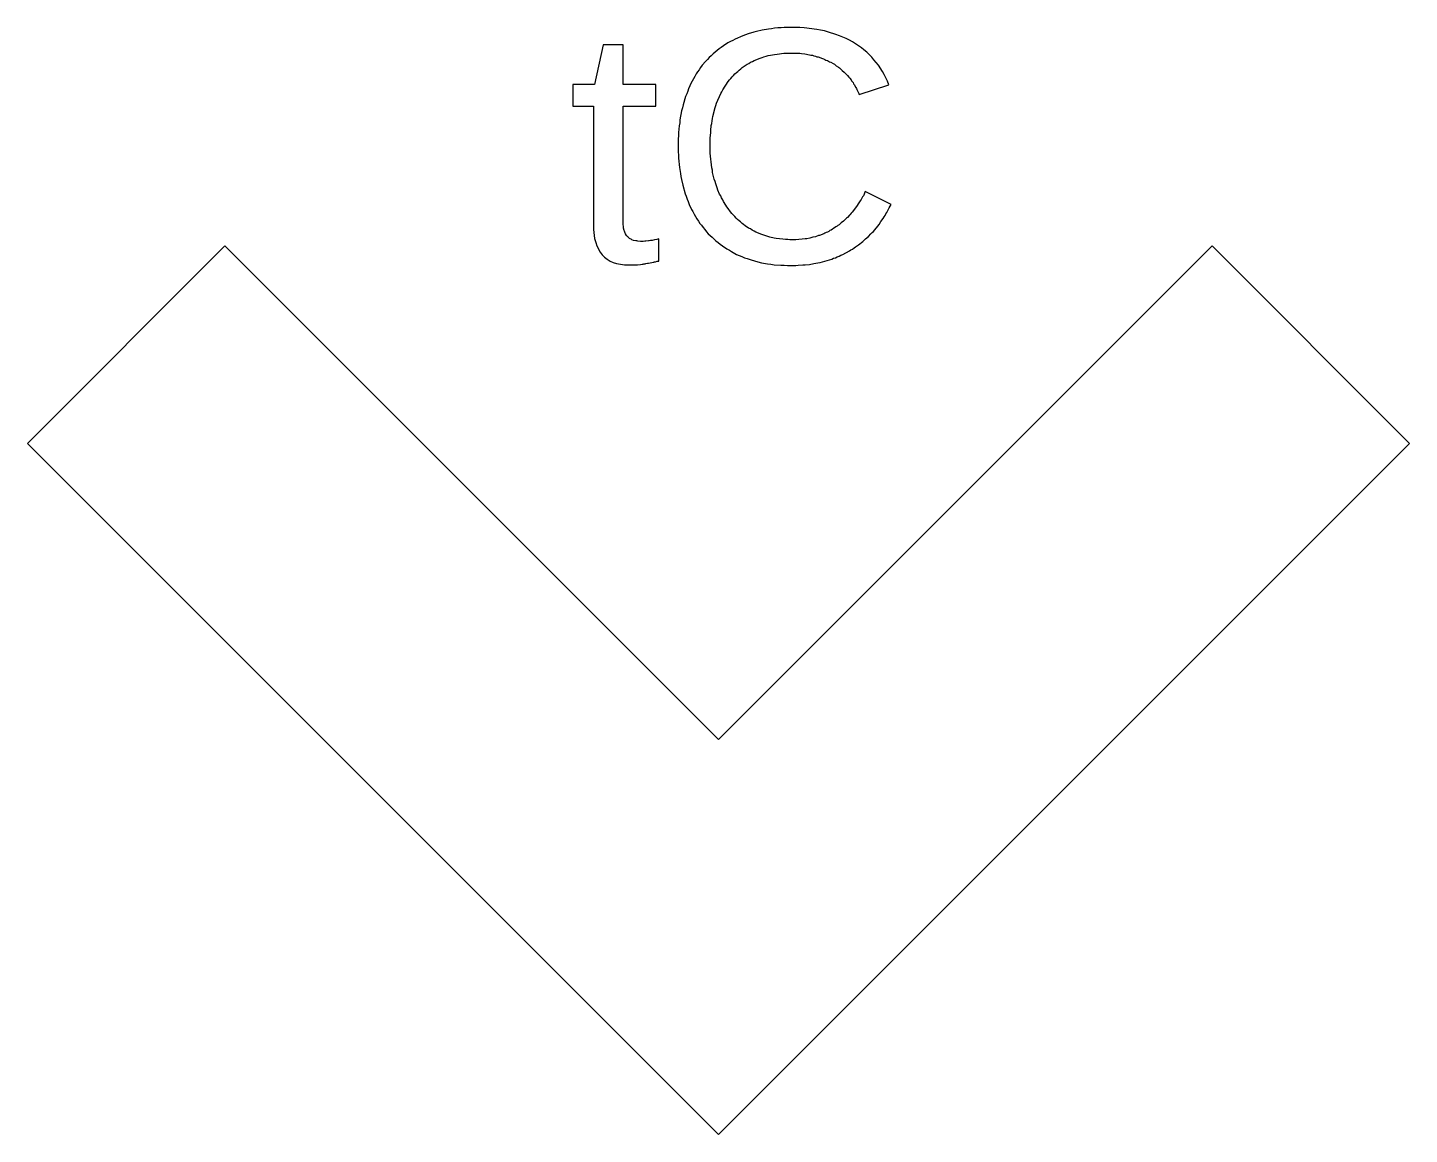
# Model space of a CAD drawing. Extents: x -62500 to 62500, y -62500 to 62500.
# Drawn here: x -247.3 to 247.7, y 45971.8 to 46368.2 of the extents above; entities that cross this region are included whole.
import ezdxf

# ---------------------------------------------------------------- set-up
doc = ezdxf.new("R2010")
doc.units = 0
doc.layers.add('1', color=60, linetype='CONTINUOUS')

msp = doc.modelspace()

# ---------------------------------------------------------------- linework, layer by layer
at = {"layer": '1'}
for points in [[(-14.2, 46323.7), (-14.1, 46322.5), (-14.1, 46321.4), (-13.8, 46318.1), (-13.4, 46315.9), (-13.3, 46314.9), (-13, 46313.8), (-12.6, 46311.8), (-11.7, 46308.7), (-11.4, 46307.8), (-11, 46306.8), (-10.7, 46305.9), (-10.3, 46304.9), (-9.5, 46303.1), (-9, 46302.3), (-8.5, 46301.4), (-8, 46300.6), (-7.6, 46299.7), (-7, 46298.9), (-6.5, 46298.1), (-5.9, 46297.4), (-5.3, 46296.6), (-4.7, 46295.9), (-4.1, 46295.1), (-3.5, 46294.4), (-2.8, 46293.7), (-2.1, 46293.1), (-1.4, 46292.4), (-0.7, 46291.8), (0.1, 46291.2), (0.8, 46290.6), (1.6, 46290), (3.2, 46289), (4.1, 46288.5), (4.9, 46288), (6.7, 46287), (8.5, 46286.2), (9.5, 46285.8), (10.5, 46285.5), (11.5, 46285.1), (13.5, 46284.5), (15.6, 46284), (17.8, 46283.6), (19, 46283.5), (20.1, 46283.3), (22.5, 46283.1), (23.7, 46283.1), (24.9, 46283), (27.9, 46283), (28.7, 46283.1), (30.4, 46283.2), (31.2, 46283.2), (32.8, 46283.4), (34.3, 46283.7), (35.1, 46283.8), (35.8, 46283.9), (36.6, 46284.1), (40.8, 46285.3), (41.4, 46285.6), (42.1, 46285.8), (42.7, 46286.1), (43.4, 46286.4), (44, 46286.7), (44.7, 46287), (47.1, 46288.2), (47.6, 46288.6), (48.2, 46288.9), (48.8, 46289.3), (49.3, 46289.7), (50.4, 46290.4), (51.9, 46291.6), (52.4, 46292.1), (52.9, 46292.5), (53.9, 46293.4), (54.8, 46294.3), (55.2, 46294.8), (55.7, 46295.2), (57.7, 46297.7), (58.4, 46298.8), (59.2, 46299.8), (59.5, 46300.4), (59.9, 46300.9), (60.2, 46301.5), (60.5, 46302), (61.1, 46303.2), (61.4, 46303.7), (62, 46304.9), (52.8, 46309.5), (52.1, 46308), (51.8, 46307.6), (51.6, 46307.1), (51.3, 46306.7), (51, 46306.2), (50.5, 46305.4), (49.6, 46304.1), (48.1, 46302.1), (47.7, 46301.7), (47.4, 46301.3), (47.1, 46301), (46.4, 46300.2), (46, 46299.9), (45, 46298.9), (44.2, 46298.3), (43.4, 46297.6), (43, 46297.3), (42.7, 46297.1), (42.2, 46296.8), (41.4, 46296.2), (41, 46296), (40.6, 46295.7), (40.1, 46295.5), (39.7, 46295.2), (39.2, 46295), (38.8, 46294.8), (38.3, 46294.6), (37.9, 46294.4), (36.4, 46293.8), (36, 46293.7), (35, 46293.3), (34, 46293.1), (32.9, 46292.8), (31.8, 46292.6), (31.3, 46292.5), (30.2, 46292.4), (29, 46292.3), (27.9, 46292.2), (25.8, 46292.2), (25, 46292.3), (24.2, 46292.3), (23.3, 46292.4), (20.9, 46292.7), (20.2, 46292.8), (18.6, 46293.2), (17.9, 46293.4), (17.1, 46293.6), (16.4, 46293.9), (15.7, 46294.1), (13.6, 46295), (13, 46295.3), (12.3, 46295.7), (11.7, 46296.1), (11, 46296.4), (9.8, 46297.2), (9.2, 46297.7), (8.7, 46298.1), (8.1, 46298.6), (7.6, 46299), (7, 46299.5), (6.5, 46300), (6, 46300.6), (5, 46301.6), (4.5, 46302.2), (3.7, 46303.4), (3.2, 46304), (2.8, 46304.6), (2, 46305.9), (1.7, 46306.5), (1.3, 46307.2), (1, 46307.9), (0.6, 46308.6), (0, 46310), (-0.3, 46310.8), (-0.5, 46311.5), (-0.8, 46312.3), (-1, 46313.1), (-1.3, 46313.9), (-1.9, 46316.3), (-2, 46317.1), (-2.2, 46318), (-2.8, 46323.2), (-2.8, 46328.7), (-2.6, 46330.5), (-2.6, 46331.4), (-2.4, 46333.1), (-2.2, 46333.9), (-2.1, 46334.8), (-1.9, 46335.6), (-1.8, 46336.4), (-1, 46339.6), (-0.7, 46340.3), (-0.5, 46341.1), (1, 46344.6), (1.4, 46345.2), (1.7, 46345.9), (3.7, 46348.9), (4.2, 46349.5), (4.6, 46350), (5.1, 46350.6), (5.6, 46351.1), (6, 46351.6), (6.6, 46352.1), (7.1, 46352.5), (7.6, 46353), (8.2, 46353.4), (8.7, 46353.9), (10.5, 46355.1), (11.1, 46355.4), (11.7, 46355.8), (12.4, 46356.1), (13, 46356.4), (15.1, 46357.3), (15.8, 46357.5), (16.5, 46357.8), (17.3, 46358), (18, 46358.2), (18.8, 46358.3), (19.6, 46358.5), (20.3, 46358.6), (21.2, 46358.7), (23.6, 46359), (24.5, 46359), (25.3, 46359.1), (27.5, 46359.1), (28.1, 46359), (29.3, 46359), (29.9, 46358.9), (31.1, 46358.8), (31.7, 46358.7), (32.2, 46358.6), (32.8, 46358.5), (33.3, 46358.4), (33.9, 46358.3), (34.4, 46358.1), (34.9, 46358), (35.4, 46357.8), (35.9, 46357.7), (37.4, 46357.2), (37.8, 46357), (38.3, 46356.8), (38.7, 46356.6), (39.2, 46356.4), (40, 46356), (40.5, 46355.8), (41.3, 46355.3), (41.7, 46355.1), (42.1, 46354.8), (42.4, 46354.5), (43.2, 46354), (43.5, 46353.8), (43.9, 46353.5), (44.5, 46352.9), (45.2, 46352.3), (46.4, 46351.1), (46.9, 46350.5), (47.2, 46350.1), (47.7, 46349.5), (47.9, 46349.1), (48.2, 46348.8), (48.4, 46348.5), (48.6, 46348.1), (48.8, 46347.8), (49.4, 46346.7), (49.6, 46346.4), (49.8, 46346), (50.3, 46344.9), (50.5, 46344.6), (50.6, 46344.2), (61.2, 46347.7), (60.7, 46349), (59.5, 46351.4), (58.9, 46352.5), (57.5, 46354.7), (55.9, 46356.7), (55.1, 46357.6), (53.3, 46359.4), (52.3, 46360.2), (51.4, 46361), (50.3, 46361.7), (49.3, 46362.4), (48.2, 46363.1), (47.1, 46363.7), (45.9, 46364.3), (43.5, 46365.3), (42.2, 46365.8), (39.6, 46366.6), (38.2, 46367), (36.8, 46367.3), (35.4, 46367.5), (30.9, 46368.1), (29.3, 46368.2), (23.7, 46368.2), (22.6, 46368.1), (21.4, 46368.1), (20.3, 46368), (19.2, 46367.8), (18.1, 46367.7), (15.9, 46367.3), (13.8, 46366.8), (12.8, 46366.6), (10.8, 46366), (9.9, 46365.6), (8.9, 46365.3), (6.2, 46364.1), (5.3, 46363.6), (4.5, 46363.2), (3.6, 46362.7), (2, 46361.7), (1.2, 46361.1), (0.4, 46360.6), (-1.7, 46358.8), (-2.4, 46358.1), (-3.1, 46357.5), (-3.7, 46356.8), (-4.4, 46356.1), (-5.6, 46354.7), (-6.2, 46353.9), (-6.7, 46353.1), (-7.3, 46352.4), (-7.8, 46351.6), (-8.3, 46350.7), (-8.8, 46349.9), (-9.2, 46349), (-9.7, 46348.2), (-10.1, 46347.3), (-10.5, 46346.3), (-10.8, 46345.4), (-11.2, 46344.5), (-11.6, 46343.5), (-12.5, 46340.5), (-12.7, 46339.5), (-13, 46338.4), (-13.6, 46335.2), (-13.7, 46334.1), (-13.9, 46333), (-14.1, 46330.7), (-14.1, 46329.5), (-14.2, 46328.4), (-14.2, 46323.7)], [(-14.2, 46323.7), (-14.1, 46322.5), (-14.1, 46321.4), (-13.8, 46318.1), (-13.4, 46315.9), (-13.3, 46314.9), (-13, 46313.8), (-12.6, 46311.8), (-11.7, 46308.7), (-11.4, 46307.8), (-11, 46306.8), (-10.7, 46305.9), (-10.3, 46304.9), (-9.5, 46303.1), (-9, 46302.3), (-8.5, 46301.4), (-8, 46300.6), (-7.6, 46299.7), (-7, 46298.9), (-6.5, 46298.1), (-5.9, 46297.4), (-5.3, 46296.6), (-4.7, 46295.9), (-4.1, 46295.1), (-3.5, 46294.4), (-2.8, 46293.7), (-2.1, 46293.1), (-1.4, 46292.4), (-0.7, 46291.8), (0.1, 46291.2), (0.8, 46290.6), (1.6, 46290), (3.2, 46289), (4.1, 46288.5), (4.9, 46288), (6.7, 46287), (8.5, 46286.2), (9.5, 46285.8), (10.5, 46285.5), (11.5, 46285.1), (13.5, 46284.5), (15.6, 46284), (17.8, 46283.6), (19, 46283.5), (20.1, 46283.3), (22.5, 46283.1), (23.7, 46283.1), (24.9, 46283), (27.9, 46283), (28.7, 46283.1), (30.4, 46283.2), (31.2, 46283.2), (32.8, 46283.4), (34.3, 46283.7), (35.1, 46283.8), (35.8, 46283.9), (36.6, 46284.1), (40.8, 46285.3), (41.4, 46285.6), (42.1, 46285.8), (42.7, 46286.1), (43.4, 46286.4), (44, 46286.7), (44.7, 46287), (47.1, 46288.2), (47.6, 46288.6), (48.2, 46288.9), (48.8, 46289.3), (49.3, 46289.7), (50.4, 46290.4), (51.9, 46291.6), (52.4, 46292.1), (52.9, 46292.5), (53.9, 46293.4), (54.8, 46294.3), (55.2, 46294.8), (55.7, 46295.2), (57.7, 46297.7), (58.4, 46298.8), (59.2, 46299.8), (59.5, 46300.4), (59.9, 46300.9), (60.2, 46301.5), (60.5, 46302), (61.1, 46303.2), (61.4, 46303.7), (62, 46304.9), (52.8, 46309.5), (52.1, 46308), (51.8, 46307.6), (51.6, 46307.1), (51.3, 46306.7), (51, 46306.2), (50.5, 46305.4), (49.6, 46304.1), (48.1, 46302.1), (47.7, 46301.7), (47.4, 46301.3), (47.1, 46301), (46.4, 46300.2), (46, 46299.9), (45, 46298.9), (44.2, 46298.3), (43.4, 46297.6), (43, 46297.3), (42.7, 46297.1), (42.2, 46296.8), (41.4, 46296.2), (41, 46296), (40.6, 46295.7), (40.1, 46295.5), (39.7, 46295.2), (39.2, 46295), (38.8, 46294.8), (38.3, 46294.6), (37.9, 46294.4), (36.4, 46293.8), (36, 46293.7), (35, 46293.3), (34, 46293.1), (32.9, 46292.8), (31.8, 46292.6), (31.3, 46292.5), (30.2, 46292.4), (29, 46292.3), (27.9, 46292.2), (25.8, 46292.2), (25, 46292.3), (24.2, 46292.3), (23.3, 46292.4), (20.9, 46292.7), (20.2, 46292.8), (18.6, 46293.2), (17.9, 46293.4), (17.1, 46293.6), (16.4, 46293.9), (15.7, 46294.1), (13.6, 46295), (13, 46295.3), (12.3, 46295.7), (11.7, 46296.1), (11, 46296.4), (9.8, 46297.2), (9.2, 46297.7), (8.7, 46298.1), (8.1, 46298.6), (7.6, 46299), (7, 46299.5), (6.5, 46300), (6, 46300.6), (5, 46301.6), (4.5, 46302.2), (3.7, 46303.4), (3.2, 46304), (2.8, 46304.6), (2, 46305.9), (1.7, 46306.5), (1.3, 46307.2), (1, 46307.9), (0.6, 46308.6), (0, 46310), (-0.3, 46310.8), (-0.5, 46311.5), (-0.8, 46312.3), (-1, 46313.1), (-1.3, 46313.9), (-1.9, 46316.3), (-2, 46317.1), (-2.2, 46318), (-2.8, 46323.2), (-2.8, 46328.7), (-2.6, 46330.5), (-2.6, 46331.4), (-2.4, 46333.1), (-2.2, 46333.9), (-2.1, 46334.8), (-1.9, 46335.6), (-1.8, 46336.4), (-1, 46339.6), (-0.7, 46340.3), (-0.5, 46341.1), (1, 46344.6), (1.4, 46345.2), (1.7, 46345.9), (3.7, 46348.9), (4.2, 46349.5), (4.6, 46350), (5.1, 46350.6), (5.6, 46351.1), (6, 46351.6), (6.6, 46352.1), (7.1, 46352.5), (7.6, 46353), (8.2, 46353.4), (8.7, 46353.9), (10.5, 46355.1), (11.1, 46355.4), (11.7, 46355.8), (12.4, 46356.1), (13, 46356.4), (15.1, 46357.3), (15.8, 46357.5), (16.5, 46357.8), (17.3, 46358), (18, 46358.2), (18.8, 46358.3), (19.6, 46358.5), (20.3, 46358.6), (21.2, 46358.7), (23.6, 46359), (24.5, 46359), (25.3, 46359.1), (27.5, 46359.1), (28.1, 46359), (29.3, 46359), (29.9, 46358.9), (31.1, 46358.8), (31.7, 46358.7), (32.2, 46358.6), (32.8, 46358.5), (33.3, 46358.4), (33.9, 46358.3), (34.4, 46358.1), (34.9, 46358), (35.4, 46357.8), (35.9, 46357.7), (37.4, 46357.2), (37.8, 46357), (38.3, 46356.8), (38.7, 46356.6), (39.2, 46356.4), (40, 46356), (40.5, 46355.8), (41.3, 46355.3), (41.7, 46355.1), (42.1, 46354.8), (42.4, 46354.5), (43.2, 46354), (43.5, 46353.8), (43.9, 46353.5), (44.5, 46352.9), (45.2, 46352.3), (46.4, 46351.1), (46.9, 46350.5), (47.2, 46350.1), (47.7, 46349.5), (47.9, 46349.1), (48.2, 46348.8), (48.4, 46348.5), (48.6, 46348.1), (48.8, 46347.8), (49.4, 46346.7), (49.6, 46346.4), (49.8, 46346), (50.3, 46344.9), (50.5, 46344.6), (50.6, 46344.2), (61.2, 46347.7), (60.7, 46349), (59.5, 46351.4), (58.9, 46352.5), (57.5, 46354.7), (55.9, 46356.7), (55.1, 46357.6), (53.3, 46359.4), (52.3, 46360.2), (51.4, 46361), (50.3, 46361.7), (49.3, 46362.4), (48.2, 46363.1), (47.1, 46363.7), (45.9, 46364.3), (43.5, 46365.3), (42.2, 46365.8), (39.6, 46366.6), (38.2, 46367), (36.8, 46367.3), (35.4, 46367.5), (30.9, 46368.1), (29.3, 46368.2), (23.7, 46368.2), (22.6, 46368.1), (21.4, 46368.1), (20.3, 46368), (19.2, 46367.8), (18.1, 46367.7), (15.9, 46367.3), (13.8, 46366.8), (12.8, 46366.6), (10.8, 46366), (9.9, 46365.6), (8.9, 46365.3), (6.2, 46364.1), (5.3, 46363.6), (4.5, 46363.2), (3.6, 46362.7), (2, 46361.7), (1.2, 46361.1), (0.4, 46360.6), (-1.7, 46358.8), (-2.4, 46358.1), (-3.1, 46357.5), (-3.7, 46356.8), (-4.4, 46356.1), (-5.6, 46354.7), (-6.2, 46353.9), (-6.7, 46353.1), (-7.3, 46352.4), (-7.8, 46351.6), (-8.3, 46350.7), (-8.8, 46349.9), (-9.2, 46349), (-9.7, 46348.2), (-10.1, 46347.3), (-10.5, 46346.3), (-10.8, 46345.4), (-11.2, 46344.5), (-11.6, 46343.5), (-12.5, 46340.5), (-12.7, 46339.5), (-13, 46338.4), (-13.6, 46335.2), (-13.7, 46334.1), (-13.9, 46333), (-14.1, 46330.7), (-14.1, 46329.5), (-14.2, 46328.4), (-14.2, 46323.7)], [(-52, 46340.1), (-44.6, 46340.1), (-44.6, 46295.9), (-44.2, 46292.7), (-43.8, 46291.3), (-43.4, 46290), (-42.2, 46287.8), (-41.5, 46286.8), (-40.6, 46286), (-39.7, 46285.3), (-38.6, 46284.6), (-37.5, 46284.1), (-36.3, 46283.7), (-33.5, 46283.3), (-31.9, 46283.2), (-30.7, 46283.2), (-30.3, 46283.3), (-28.8, 46283.3), (-27.8, 46283.4), (-27.1, 46283.5), (-26.8, 46283.5), (-26.5, 46283.6), (-26.1, 46283.6), (-25.8, 46283.7), (-25.2, 46283.8), (-24.9, 46283.8), (-23.7, 46284.1), (-23, 46284.2), (-22.8, 46284.3), (-22.4, 46284.3), (-21.8, 46284.5), (-21.2, 46284.6), (-21.2, 46292.5), (-21.9, 46292.3), (-22.7, 46292.2), (-23.6, 46292), (-24.2, 46291.9), (-24.6, 46291.8), (-24.9, 46291.8), (-25.8, 46291.7), (-26.2, 46291.7), (-26.8, 46291.6), (-27.8, 46291.6), (-28.7, 46291.7), (-29.1, 46291.8), (-29.4, 46291.8), (-30.2, 46292), (-30.8, 46292.2), (-31.1, 46292.4), (-31.4, 46292.5), (-31.7, 46292.7), (-32.3, 46293.3), (-32.6, 46293.5), (-32.7, 46293.7), (-33.1, 46294.3), (-33.3, 46294.9), (-33.5, 46295.3), (-33.6, 46295.6), (-33.8, 46296.4), (-33.8, 46296.9), (-34, 46297.8), (-34, 46340.1), (-22.3, 46340.1), (-22.3, 46347.8), (-34, 46347.8), (-34, 46362), (-41.1, 46362), (-44.2, 46347.8), (-52, 46347.8), (-52, 46340.1)], [(-52, 46340.1), (-44.6, 46340.1), (-44.6, 46295.9), (-44.2, 46292.7), (-43.8, 46291.3), (-43.4, 46290), (-42.2, 46287.8), (-41.5, 46286.8), (-40.6, 46286), (-39.7, 46285.3), (-38.6, 46284.6), (-37.5, 46284.1), (-36.3, 46283.7), (-33.5, 46283.3), (-31.9, 46283.2), (-30.7, 46283.2), (-30.3, 46283.3), (-28.8, 46283.3), (-27.8, 46283.4), (-27.1, 46283.5), (-26.8, 46283.5), (-26.5, 46283.6), (-26.1, 46283.6), (-25.8, 46283.7), (-25.2, 46283.8), (-24.9, 46283.8), (-23.7, 46284.1), (-23, 46284.2), (-22.8, 46284.3), (-22.4, 46284.3), (-21.8, 46284.5), (-21.2, 46284.6), (-21.2, 46292.5), (-21.9, 46292.3), (-22.7, 46292.2), (-23.6, 46292), (-24.2, 46291.9), (-24.6, 46291.8), (-24.9, 46291.8), (-25.8, 46291.7), (-26.2, 46291.7), (-26.8, 46291.6), (-27.8, 46291.6), (-28.7, 46291.7), (-29.1, 46291.8), (-29.4, 46291.8), (-30.2, 46292), (-30.8, 46292.2), (-31.1, 46292.4), (-31.4, 46292.5), (-31.7, 46292.7), (-32.3, 46293.3), (-32.6, 46293.5), (-32.7, 46293.7), (-33.1, 46294.3), (-33.3, 46294.9), (-33.5, 46295.3), (-33.6, 46295.6), (-33.8, 46296.4), (-33.8, 46296.9), (-34, 46297.8), (-34, 46340.1), (-22.3, 46340.1), (-22.3, 46347.8), (-34, 46347.8), (-34, 46362), (-41.1, 46362), (-44.2, 46347.8), (-52, 46347.8), (-52, 46340.1)], [(-247.3, 46219.2), (0.2, 45971.8), (247.7, 46219.2), (177, 46290), (0.2, 46113.2), (-176.6, 46290), (-247.3, 46219.2)], [(-247.3, 46219.2), (0.2, 45971.8), (247.7, 46219.2), (177, 46290), (0.2, 46113.2), (-176.6, 46290), (-247.3, 46219.2)]]:
    msp.add_lwpolyline(points, close=True, dxfattribs=at)

doc.saveas('drawing.dxf')
